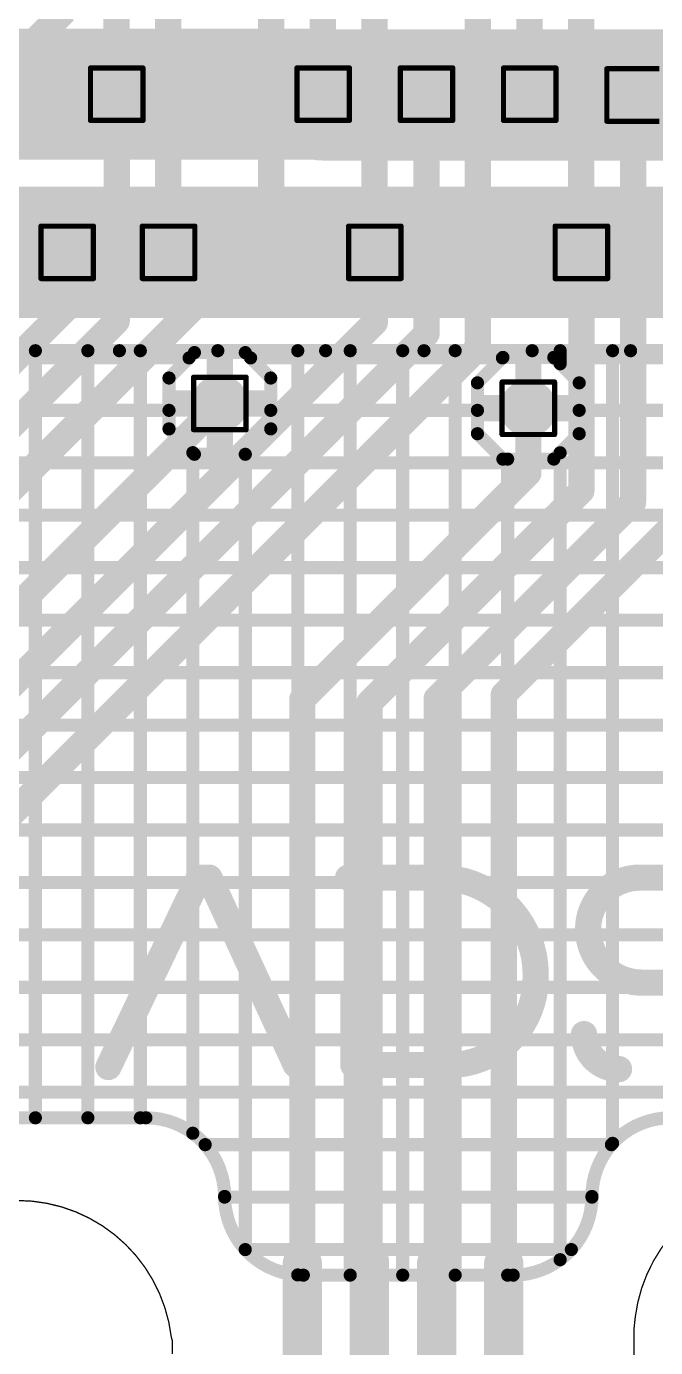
# Model space of a CAD drawing. Header units: millimetres. Extents: x 0 to 13.2, y -0.1 to 6.1.
# Drawn here: x 3.554 to 3.794, y 3.342 to 3.846 of the extents above; entities that cross this region are included whole.
import ezdxf

# ---------------------------------------------------------------- set-up
doc = ezdxf.new("R2010")
doc.units = ezdxf.units.MM
doc.header["$MEASUREMENT"] = 0
for name, color, linetype in [('BottomLayer', 5, 'Continuous'), ('BottomSolder', 6, 'Continuous'), ('DrillDrawing', 1, 'Continuous'), ('Mechanical2', 216, 'Continuous'), ('TopLayer', 1, 'Continuous'), ('TopOverlay', 2, 'Continuous'), ('TopSolder', 216, 'Continuous'), ('ViaHoleLayer', 16, 'Continuous')]:
    doc.layers.add(name, color=color, linetype=linetype)

msp = doc.modelspace()

# ---------------------------------------------------------------- hatches: boundary and pattern name
at = {"layer": 'BottomLayer'}
h = msp.add_hatch(color=5, dxfattribs=at)
edge = h.paths.add_edge_path()
edge.add_arc((3.58889, 3.8203), 0.00689, 0, 360)
h = msp.add_hatch(color=5, dxfattribs=at)
edge = h.paths.add_edge_path()
edge.add_arc((3.66756, 3.8203), 0.00689, 0, 360)
h = msp.add_hatch(color=5, dxfattribs=at)
edge = h.paths.add_edge_path()
edge.add_arc((3.70693, 3.8203), 0.00689, 0, 360)
h = msp.add_hatch(color=5, dxfattribs=at)
edge = h.paths.add_edge_path()
edge.add_arc((3.7463, 3.8203), 0.00689, 0, 360)
h = msp.add_hatch(color=5, dxfattribs=at)
edge = h.paths.add_edge_path()
edge.add_arc((3.78567, 3.82), 0.00689, 0, 360)
h = msp.add_hatch(color=5, dxfattribs=at)
edge = h.paths.add_edge_path()
edge.add_arc((3.57, 3.76), 0.00689, 0, 360)
h = msp.add_hatch(color=5, dxfattribs=at)
edge = h.paths.add_edge_path()
edge.add_arc((3.60865, 3.76), 0.00689, 0, 360)
h = msp.add_hatch(color=5, dxfattribs=at)
edge = h.paths.add_edge_path()
edge.add_arc((3.68724, 3.76), 0.00689, 0, 360)
h = msp.add_hatch(color=5, dxfattribs=at)
edge = h.paths.add_edge_path()
edge.add_arc((3.76598, 3.76), 0.00689, 0, 360)
h = msp.add_hatch(color=5, dxfattribs=at)
edge = h.paths.add_edge_path()
edge.add_arc((3.62819, 3.70239), 0.00689, 0, 360)
h = msp.add_hatch(color=5, dxfattribs=at)
edge = h.paths.add_edge_path()
edge.add_arc((3.74575, 3.70055), 0.00689, 0, 360)
at = {"layer": 'BottomSolder'}
h = msp.add_hatch(color=6, dxfattribs=at)
edge = h.paths.add_edge_path()
edge.add_arc((3.58889, 3.8203), 0.01089, 0, 360)
h = msp.add_hatch(color=6, dxfattribs=at)
edge = h.paths.add_edge_path()
edge.add_arc((3.66756, 3.8203), 0.01089, 0, 360)
h = msp.add_hatch(color=6, dxfattribs=at)
edge = h.paths.add_edge_path()
edge.add_arc((3.70693, 3.8203), 0.01089, 0, 360)
h = msp.add_hatch(color=6, dxfattribs=at)
edge = h.paths.add_edge_path()
edge.add_arc((3.7463, 3.8203), 0.01089, 0, 360)
h = msp.add_hatch(color=6, dxfattribs=at)
edge = h.paths.add_edge_path()
edge.add_arc((3.78567, 3.82), 0.01089, 0, 360)
h = msp.add_hatch(color=6, dxfattribs=at)
edge = h.paths.add_edge_path()
edge.add_arc((3.57, 3.76), 0.01089, 0, 360)
h = msp.add_hatch(color=6, dxfattribs=at)
edge = h.paths.add_edge_path()
edge.add_arc((3.60865, 3.76), 0.01089, 0, 360)
h = msp.add_hatch(color=6, dxfattribs=at)
edge = h.paths.add_edge_path()
edge.add_arc((3.68724, 3.76), 0.01089, 0, 360)
h = msp.add_hatch(color=6, dxfattribs=at)
edge = h.paths.add_edge_path()
edge.add_arc((3.76598, 3.76), 0.01089, 0, 360)
h = msp.add_hatch(color=6, dxfattribs=at)
edge = h.paths.add_edge_path()
edge.add_arc((3.62819, 3.70239), 0.01089, 0, 360)
h = msp.add_hatch(color=6, dxfattribs=at)
edge = h.paths.add_edge_path()
edge.add_arc((3.74575, 3.70055), 0.01089, 0, 360)
at = {"layer": 'TopLayer'}
h = msp.add_hatch(color=1, dxfattribs=at)
edge = h.paths.add_edge_path()
edge.add_arc((3.58889, 3.8203), 0.00689, 0, 360)
h = msp.add_hatch(color=1, dxfattribs=at)
edge = h.paths.add_edge_path()
edge.add_arc((3.66756, 3.8203), 0.00689, 0, 360)
h = msp.add_hatch(color=1, dxfattribs=at)
edge = h.paths.add_edge_path()
edge.add_arc((3.70693, 3.8203), 0.00689, 0, 360)
h = msp.add_hatch(color=1, dxfattribs=at)
edge = h.paths.add_edge_path()
edge.add_arc((3.7463, 3.8203), 0.00689, 0, 360)
h = msp.add_hatch(color=1, dxfattribs=at)
edge = h.paths.add_edge_path()
edge.add_arc((3.78567, 3.82), 0.00689, 0, 360)
h = msp.add_hatch(color=1, dxfattribs=at)
edge = h.paths.add_edge_path()
edge.add_arc((3.57, 3.76), 0.00689, 0, 360)
h = msp.add_hatch(color=1, dxfattribs=at)
edge = h.paths.add_edge_path()
edge.add_arc((3.60865, 3.76), 0.00689, 0, 360)
h = msp.add_hatch(color=1, dxfattribs=at)
edge = h.paths.add_edge_path()
edge.add_arc((3.68724, 3.76), 0.00689, 0, 360)
h = msp.add_hatch(color=1, dxfattribs=at)
edge = h.paths.add_edge_path()
edge.add_arc((3.76598, 3.76), 0.00689, 0, 360)
h = msp.add_hatch(color=1, dxfattribs=at)
edge = h.paths.add_edge_path()
edge.add_arc((3.62819, 3.70239), 0.00689, 0, 360)
h = msp.add_hatch(color=1, dxfattribs=at)
edge = h.paths.add_edge_path()
edge.add_arc((3.74575, 3.70055), 0.00689, 0, 360)
at = {"layer": 'TopSolder'}
h = msp.add_hatch(color=216, dxfattribs=at)
edge = h.paths.add_edge_path()
edge.add_arc((3.58889, 3.8203), 0.01089, 0, 360)
h = msp.add_hatch(color=216, dxfattribs=at)
edge = h.paths.add_edge_path()
edge.add_arc((3.66756, 3.8203), 0.01089, 0, 360)
h = msp.add_hatch(color=216, dxfattribs=at)
edge = h.paths.add_edge_path()
edge.add_arc((3.70693, 3.8203), 0.01089, 0, 360)
h = msp.add_hatch(color=216, dxfattribs=at)
edge = h.paths.add_edge_path()
edge.add_arc((3.7463, 3.8203), 0.01089, 0, 360)
h = msp.add_hatch(color=216, dxfattribs=at)
edge = h.paths.add_edge_path()
edge.add_arc((3.78567, 3.82), 0.01089, 0, 360)
h = msp.add_hatch(color=216, dxfattribs=at)
edge = h.paths.add_edge_path()
edge.add_arc((3.57, 3.76), 0.01089, 0, 360)
h = msp.add_hatch(color=216, dxfattribs=at)
edge = h.paths.add_edge_path()
edge.add_arc((3.60865, 3.76), 0.01089, 0, 360)
h = msp.add_hatch(color=216, dxfattribs=at)
edge = h.paths.add_edge_path()
edge.add_arc((3.68724, 3.76), 0.01089, 0, 360)
h = msp.add_hatch(color=216, dxfattribs=at)
edge = h.paths.add_edge_path()
edge.add_arc((3.76598, 3.76), 0.01089, 0, 360)
h = msp.add_hatch(color=216, dxfattribs=at)
edge = h.paths.add_edge_path()
edge.add_arc((3.62819, 3.70239), 0.01089, 0, 360)
h = msp.add_hatch(color=216, dxfattribs=at)
edge = h.paths.add_edge_path()
edge.add_arc((3.74575, 3.70055), 0.01089, 0, 360)
at = {"layer": 'ViaHoleLayer'}
h = msp.add_hatch(color=16, dxfattribs=at)
edge = h.paths.add_edge_path()
edge.add_arc((3.58889, 3.8203), 0.00394, 0, 360)
h = msp.add_hatch(color=16, dxfattribs=at)
edge = h.paths.add_edge_path()
edge.add_arc((3.66756, 3.8203), 0.00394, 0, 360)
h = msp.add_hatch(color=16, dxfattribs=at)
edge = h.paths.add_edge_path()
edge.add_arc((3.70693, 3.8203), 0.00394, 0, 360)
h = msp.add_hatch(color=16, dxfattribs=at)
edge = h.paths.add_edge_path()
edge.add_arc((3.7463, 3.8203), 0.00394, 0, 360)
h = msp.add_hatch(color=16, dxfattribs=at)
edge = h.paths.add_edge_path()
edge.add_arc((3.78567, 3.82), 0.00394, 0, 360)
h = msp.add_hatch(color=16, dxfattribs=at)
edge = h.paths.add_edge_path()
edge.add_arc((3.57, 3.76), 0.00394, 0, 360)
h = msp.add_hatch(color=16, dxfattribs=at)
edge = h.paths.add_edge_path()
edge.add_arc((3.60865, 3.76), 0.00394, 0, 360)
h = msp.add_hatch(color=16, dxfattribs=at)
edge = h.paths.add_edge_path()
edge.add_arc((3.68724, 3.76), 0.00394, 0, 360)
h = msp.add_hatch(color=16, dxfattribs=at)
edge = h.paths.add_edge_path()
edge.add_arc((3.76598, 3.76), 0.00394, 0, 360)
h = msp.add_hatch(color=16, dxfattribs=at)
edge = h.paths.add_edge_path()
edge.add_arc((3.62819, 3.70239), 0.00394, 0, 360)
h = msp.add_hatch(color=16, dxfattribs=at)
edge = h.paths.add_edge_path()
edge.add_arc((3.74575, 3.70055), 0.00394, 0, 360)

# ---------------------------------------------------------------- linework, layer by layer
at = {"layer": 'BottomLayer'}
for points, const_width in [([(3.58879, 3.8204), (3.58879, 4.118)], 0.01), ([(3.60852, 3.76), (3.60852, 4.11795)], 0.01), ([(3.64774, 3.76862), (3.64774, 4.1181)], 0.01), ([(3.66743, 3.8203), (3.66743, 4.1181)], 0.01), ([(3.68711, 3.76), (3.68711, 4.1181)], 0.01), ([(3.72648, 3.72348), (3.72648, 4.1181)], 0.01), ([(3.74617, 3.8203), (3.74617, 4.1181)], 0.01), ([(3.76592, 3.76007), (3.76592, 4.11803)], 0.01), ([(3.549, 3.832), (3.569, 3.852)], 0.01), ([(3.58879, 3.8204), (3.58889, 3.8203)], 0.01), ([(3.58889, 3.73381), (3.58889, 3.8203)], 0.01), ([(3.70693, 3.72889), (3.70693, 3.82017)], 0.01), ([(3.78567, 3.66471), (3.78567, 3.81987)], 0.01), ([(3.34912, 3.47), (3.64774, 3.76862)], 0.01), ([(3.56928, 3.75928), (3.57, 3.76)], 0.01), ([(3.56928, 3.73824), (3.56928, 3.75928)], 0.01), ([(3.68724, 3.73324), (3.68724, 3.76)], 0.01), ([(3.76585, 3.76), (3.76592, 3.76007)], 0.01), ([(3.76585, 3.76), (3.76598, 3.75987)], 0.01), ([(3.76598, 3.66907), (3.76598, 3.75987)], 0.01), ([(3.35304, 3.522), (3.56928, 3.73824)], 0.01), ([(3.35108, 3.496), (3.58889, 3.73381)], 0.01), ([(3.35723, 3.40323), (3.68724, 3.73324)], 0.01), ([(3.38329, 3.40525), (3.70693, 3.72889)], 0.01), ([(3.40915, 3.40615), (3.72648, 3.72348)], 0.01), ([(3.33004, 3.40424), (3.62819, 3.70239)], 0.01), ([(3.74575, 3.67575), (3.74575, 3.70055)], 0.01), ([(3.65961, 3.58961), (3.74575, 3.67575)], 0.01), ([(3.6852, 3.58829), (3.76598, 3.66907)], 0.01), ([(3.7108, 3.58984), (3.78567, 3.66471)], 0.01), ([(3.73639, 3.59139), (3.80522, 3.66022)], 0.01), ([(3.65961, 3.37438), (3.65961, 3.58961)], 0.01), ([(3.6852, 3.37509), (3.6852, 3.58829)], 0.01), ([(3.7108, 3.37438), (3.7108, 3.58984)], 0.01), ([(3.73639, 3.37438), (3.73639, 3.59139)], 0.01), ([(3.65961, 0.0825), (3.65961, 3.37438)], 0.015), ([(3.6852, 0.0825), (3.6852, 3.37509)], 0.015), ([(3.7108, 0.0825), (3.7108, 3.37438)], 0.015), ([(3.73639, 0.0825), (3.73639, 3.37438)], 0.015)]:
    msp.add_lwpolyline(points, dxfattribs=dict(at, const_width=const_width))
for points, const_width in [([(3.58629, 3.8204, 1), (3.59129, 3.8204, 1)], 0.005), ([(3.58629, 3.8204, 1), (3.59129, 3.8204, 1)], 0.005), ([(3.58639, 3.8203, 1), (3.59139, 3.8203, 1)], 0.005), ([(3.58639, 3.8203, 1), (3.59139, 3.8203, 1)], 0.005), ([(3.66493, 3.8203, 1), (3.66993, 3.8203, 1)], 0.005), ([(3.70443, 3.82017, 1), (3.70943, 3.82017, 1)], 0.005), ([(3.74367, 3.8203, 1), (3.74867, 3.8203, 1)], 0.005), ([(3.78317, 3.81987, 1), (3.78817, 3.81987, 1)], 0.005), ([(3.64524, 3.76862, 1), (3.65024, 3.76862, 1)], 0.005), ([(3.64524, 3.76862, 1), (3.65024, 3.76862, 1)], 0.005), ([(3.56678, 3.75928, 1), (3.57178, 3.75928, 1)], 0.005), ([(3.56678, 3.75928, 1), (3.57178, 3.75928, 1)], 0.005), ([(3.5675, 3.76, 1), (3.5725, 3.76, 1)], 0.005), ([(3.60602, 3.76, 1), (3.61102, 3.76, 1)], 0.005), ([(3.68461, 3.76, 1), (3.68961, 3.76, 1)], 0.005), ([(3.68474, 3.76, 1), (3.68974, 3.76, 1)], 0.005), ([(3.76335, 3.76, 1), (3.76835, 3.76, 1)], 0.005), ([(3.76335, 3.76, 1), (3.76835, 3.76, 1)], 0.005), ([(3.76342, 3.76007, 1), (3.76842, 3.76007, 1)], 0.005), ([(3.76342, 3.76007, 1), (3.76842, 3.76007, 1)], 0.005), ([(3.76348, 3.75987, 1), (3.76848, 3.75987, 1)], 0.005), ([(3.76348, 3.75987, 1), (3.76848, 3.75987, 1)], 0.005), ([(3.56678, 3.73824, 1), (3.57178, 3.73824, 1)], 0.005), ([(3.56678, 3.73824, 1), (3.57178, 3.73824, 1)], 0.005), ([(3.58639, 3.73381, 1), (3.59139, 3.73381, 1)], 0.005), ([(3.58639, 3.73381, 1), (3.59139, 3.73381, 1)], 0.005), ([(3.68474, 3.73324, 1), (3.68974, 3.73324, 1)], 0.005), ([(3.68474, 3.73324, 1), (3.68974, 3.73324, 1)], 0.005), ([(3.70443, 3.72889, 1), (3.70943, 3.72889, 1)], 0.005), ([(3.70443, 3.72889, 1), (3.70943, 3.72889, 1)], 0.005), ([(3.72398, 3.72348, 1), (3.72898, 3.72348, 1)], 0.005), ([(3.72398, 3.72348, 1), (3.72898, 3.72348, 1)], 0.005), ([(3.62569, 3.70239, 1), (3.63069, 3.70239, 1)], 0.005), ([(3.74325, 3.70055, 1), (3.74825, 3.70055, 1)], 0.005), ([(3.74325, 3.67575, 1), (3.74825, 3.67575, 1)], 0.005), ([(3.74325, 3.67575, 1), (3.74825, 3.67575, 1)], 0.005), ([(3.76348, 3.66907, 1), (3.76848, 3.66907, 1)], 0.005), ([(3.76348, 3.66907, 1), (3.76848, 3.66907, 1)], 0.005), ([(3.78317, 3.66471, 1), (3.78817, 3.66471, 1)], 0.005), ([(3.78317, 3.66471, 1), (3.78817, 3.66471, 1)], 0.005), ([(3.65711, 3.58961, 1), (3.66211, 3.58961, 1)], 0.005), ([(3.65711, 3.58961, 1), (3.66211, 3.58961, 1)], 0.005), ([(3.6827, 3.58829, 1), (3.6877, 3.58829, 1)], 0.005), ([(3.6827, 3.58829, 1), (3.6877, 3.58829, 1)], 0.005), ([(3.7083, 3.58984, 1), (3.7133, 3.58984, 1)], 0.005), ([(3.7083, 3.58984, 1), (3.7133, 3.58984, 1)], 0.005), ([(3.73389, 3.59139, 1), (3.73889, 3.59139, 1)], 0.005), ([(3.73389, 3.59139, 1), (3.73889, 3.59139, 1)], 0.005), ([(3.65586, 3.37438, 1), (3.66336, 3.37438, 1)], 0.0075), ([(3.68145, 3.37509, 1), (3.68895, 3.37509, 1)], 0.0075), ([(3.70705, 3.37438, 1), (3.71455, 3.37438, 1)], 0.0075), ([(3.73264, 3.37438, 1), (3.74014, 3.37438, 1)], 0.0075), ([(3.65711, 3.37438, 1), (3.66211, 3.37438, 1)], 0.005), ([(3.6827, 3.37509, 1), (3.6877, 3.37509, 1)], 0.005), ([(3.7083, 3.37438, 1), (3.7133, 3.37438, 1)], 0.005), ([(3.73389, 3.37438, 1), (3.73889, 3.37438, 1)], 0.005)]:
    msp.add_lwpolyline(points, format="xyb", close=True, dxfattribs=dict(at, const_width=const_width))
at = {"layer": 'DrillDrawing', "const_width": 0.002}
for points in [[(3.57889, 3.8303), (3.59889, 3.8303)], [(3.57889, 3.8103), (3.57889, 3.8303)], [(3.59889, 3.8103), (3.59889, 3.8303)], [(3.65756, 3.8303), (3.67756, 3.8303)], [(3.65756, 3.8103), (3.65756, 3.8303)], [(3.67756, 3.8103), (3.67756, 3.8303)], [(3.69693, 3.8303), (3.71693, 3.8303)], [(3.69693, 3.8103), (3.69693, 3.8303)], [(3.71693, 3.8103), (3.71693, 3.8303)], [(3.7363, 3.8303), (3.7563, 3.8303)], [(3.7363, 3.8103), (3.7363, 3.8303)], [(3.7563, 3.8103), (3.7563, 3.8303)], [(3.77567, 3.83), (3.79567, 3.83)], [(3.77567, 3.81), (3.77567, 3.83)], [(3.57889, 3.8103), (3.59889, 3.8103)], [(3.65756, 3.8103), (3.67756, 3.8103)], [(3.69693, 3.8103), (3.71693, 3.8103)], [(3.7363, 3.8103), (3.7563, 3.8103)], [(3.77567, 3.81), (3.79567, 3.81)], [(3.56, 3.77), (3.58, 3.77)], [(3.56, 3.75), (3.56, 3.77)], [(3.58, 3.75), (3.58, 3.77)], [(3.59865, 3.77), (3.61865, 3.77)], [(3.59865, 3.75), (3.59865, 3.77)], [(3.61865, 3.75), (3.61865, 3.77)], [(3.67724, 3.77), (3.69724, 3.77)], [(3.67724, 3.75), (3.67724, 3.77)], [(3.69724, 3.75), (3.69724, 3.77)], [(3.75598, 3.77), (3.77598, 3.77)], [(3.75598, 3.75), (3.75598, 3.77)], [(3.77598, 3.75), (3.77598, 3.77)], [(3.56, 3.75), (3.58, 3.75)], [(3.59865, 3.75), (3.61865, 3.75)], [(3.67724, 3.75), (3.69724, 3.75)], [(3.75598, 3.75), (3.77598, 3.75)], [(3.61819, 3.71239), (3.63819, 3.71239)], [(3.61819, 3.69239), (3.61819, 3.71239)], [(3.63819, 3.69239), (3.63819, 3.71239)], [(3.73575, 3.71055), (3.75575, 3.71055)], [(3.73575, 3.69055), (3.73575, 3.71055)], [(3.75575, 3.69055), (3.75575, 3.71055)], [(3.61819, 3.69239), (3.63819, 3.69239)], [(3.73575, 3.69055), (3.75575, 3.69055)]]:
    msp.add_lwpolyline(points, dxfattribs=at)
at = {"layer": 'DrillDrawing', "const_width": 0.001}
for points in [[(3.57839, 3.8303, 1), (3.57939, 3.8303, 1)], [(3.57839, 3.8303, 1), (3.57939, 3.8303, 1)], [(3.59839, 3.8303, 1), (3.59939, 3.8303, 1)], [(3.59839, 3.8303, 1), (3.59939, 3.8303, 1)], [(3.65706, 3.8303, 1), (3.65806, 3.8303, 1)], [(3.65706, 3.8303, 1), (3.65806, 3.8303, 1)], [(3.67706, 3.8303, 1), (3.67806, 3.8303, 1)], [(3.67706, 3.8303, 1), (3.67806, 3.8303, 1)], [(3.69643, 3.8303, 1), (3.69743, 3.8303, 1)], [(3.69643, 3.8303, 1), (3.69743, 3.8303, 1)], [(3.71643, 3.8303, 1), (3.71743, 3.8303, 1)], [(3.71643, 3.8303, 1), (3.71743, 3.8303, 1)], [(3.7358, 3.8303, 1), (3.7368, 3.8303, 1)], [(3.7358, 3.8303, 1), (3.7368, 3.8303, 1)], [(3.7558, 3.8303, 1), (3.7568, 3.8303, 1)], [(3.7558, 3.8303, 1), (3.7568, 3.8303, 1)], [(3.77517, 3.83, 1), (3.77617, 3.83, 1)], [(3.77517, 3.83, 1), (3.77617, 3.83, 1)], [(3.57839, 3.8103, 1), (3.57939, 3.8103, 1)], [(3.57839, 3.8103, 1), (3.57939, 3.8103, 1)], [(3.59839, 3.8103, 1), (3.59939, 3.8103, 1)], [(3.59839, 3.8103, 1), (3.59939, 3.8103, 1)], [(3.65706, 3.8103, 1), (3.65806, 3.8103, 1)], [(3.65706, 3.8103, 1), (3.65806, 3.8103, 1)], [(3.67706, 3.8103, 1), (3.67806, 3.8103, 1)], [(3.67706, 3.8103, 1), (3.67806, 3.8103, 1)], [(3.69643, 3.8103, 1), (3.69743, 3.8103, 1)], [(3.69643, 3.8103, 1), (3.69743, 3.8103, 1)], [(3.71643, 3.8103, 1), (3.71743, 3.8103, 1)], [(3.71643, 3.8103, 1), (3.71743, 3.8103, 1)], [(3.7358, 3.8103, 1), (3.7368, 3.8103, 1)], [(3.7358, 3.8103, 1), (3.7368, 3.8103, 1)], [(3.7558, 3.8103, 1), (3.7568, 3.8103, 1)], [(3.7558, 3.8103, 1), (3.7568, 3.8103, 1)], [(3.77517, 3.81, 1), (3.77617, 3.81, 1)], [(3.77517, 3.81, 1), (3.77617, 3.81, 1)], [(3.5595, 3.77, 1), (3.5605, 3.77, 1)], [(3.5595, 3.77, 1), (3.5605, 3.77, 1)], [(3.5795, 3.77, 1), (3.5805, 3.77, 1)], [(3.5795, 3.77, 1), (3.5805, 3.77, 1)], [(3.59815, 3.77, 1), (3.59915, 3.77, 1)], [(3.59815, 3.77, 1), (3.59915, 3.77, 1)], [(3.61815, 3.77, 1), (3.61915, 3.77, 1)], [(3.61815, 3.77, 1), (3.61915, 3.77, 1)], [(3.67674, 3.77, 1), (3.67774, 3.77, 1)], [(3.67674, 3.77, 1), (3.67774, 3.77, 1)], [(3.69674, 3.77, 1), (3.69774, 3.77, 1)], [(3.69674, 3.77, 1), (3.69774, 3.77, 1)], [(3.75548, 3.77, 1), (3.75648, 3.77, 1)], [(3.75548, 3.77, 1), (3.75648, 3.77, 1)], [(3.77548, 3.77, 1), (3.77648, 3.77, 1)], [(3.77548, 3.77, 1), (3.77648, 3.77, 1)], [(3.5595, 3.75, 1), (3.5605, 3.75, 1)], [(3.5595, 3.75, 1), (3.5605, 3.75, 1)], [(3.5795, 3.75, 1), (3.5805, 3.75, 1)], [(3.5795, 3.75, 1), (3.5805, 3.75, 1)], [(3.59815, 3.75, 1), (3.59915, 3.75, 1)], [(3.59815, 3.75, 1), (3.59915, 3.75, 1)], [(3.61815, 3.75, 1), (3.61915, 3.75, 1)], [(3.61815, 3.75, 1), (3.61915, 3.75, 1)], [(3.67674, 3.75, 1), (3.67774, 3.75, 1)], [(3.67674, 3.75, 1), (3.67774, 3.75, 1)], [(3.69674, 3.75, 1), (3.69774, 3.75, 1)], [(3.69674, 3.75, 1), (3.69774, 3.75, 1)], [(3.75548, 3.75, 1), (3.75648, 3.75, 1)], [(3.75548, 3.75, 1), (3.75648, 3.75, 1)], [(3.77548, 3.75, 1), (3.77648, 3.75, 1)], [(3.77548, 3.75, 1), (3.77648, 3.75, 1)], [(3.61769, 3.71239, 1), (3.61869, 3.71239, 1)], [(3.61769, 3.71239, 1), (3.61869, 3.71239, 1)], [(3.63769, 3.71239, 1), (3.63869, 3.71239, 1)], [(3.63769, 3.71239, 1), (3.63869, 3.71239, 1)], [(3.73525, 3.71055, 1), (3.73625, 3.71055, 1)], [(3.73525, 3.71055, 1), (3.73625, 3.71055, 1)], [(3.75525, 3.71055, 1), (3.75625, 3.71055, 1)], [(3.75525, 3.71055, 1), (3.75625, 3.71055, 1)], [(3.61769, 3.69239, 1), (3.61869, 3.69239, 1)], [(3.61769, 3.69239, 1), (3.61869, 3.69239, 1)], [(3.63769, 3.69239, 1), (3.63869, 3.69239, 1)], [(3.63769, 3.69239, 1), (3.63869, 3.69239, 1)], [(3.73525, 3.69055, 1), (3.73625, 3.69055, 1)], [(3.73525, 3.69055, 1), (3.73625, 3.69055, 1)], [(3.75525, 3.69055, 1), (3.75625, 3.69055, 1)], [(3.75525, 3.69055, 1), (3.75625, 3.69055, 1)]]:
    msp.add_lwpolyline(points, format="xyb", close=True, dxfattribs=at)
at = {"layer": 'Mechanical2', "const_width": 0.0005}
for points in [[(3.78649, 3.35386, -0.37962), (3.84513, 3.40587)], [(3.55103, 3.39847, -0.37962), (3.60967, 3.34646)]]:
    msp.add_lwpolyline(points, format="xyb", dxfattribs=at)
for points in [[(3.78607, 3.34992), (3.78649, 3.35386)], [(3.78607, 3.31024), (3.78607, 3.34992)], [(3.60967, 3.34646), (3.61009, 3.34488)], [(3.61009, 3.33988), (3.61009, 3.34488)]]:
    msp.add_lwpolyline(points, dxfattribs=at)
at = {"layer": 'Mechanical2', "const_width": 0.00025}
for points in [[(3.78595, 3.34992, 1), (3.7862, 3.34992, 1)], [(3.78595, 3.34992, 1), (3.7862, 3.34992, 1)], [(3.78637, 3.35386, 1), (3.78662, 3.35386, 1)], [(3.78637, 3.35386, 1), (3.78662, 3.35386, 1)], [(3.60954, 3.34646, 1), (3.60979, 3.34646, 1)], [(3.60954, 3.34646, 1), (3.60979, 3.34646, 1)], [(3.60996, 3.34488, 1), (3.61021, 3.34488, 1)], [(3.60996, 3.34488, 1), (3.61021, 3.34488, 1)]]:
    msp.add_lwpolyline(points, format="xyb", close=True, dxfattribs=at)
at = {"layer": 'TopLayer'}
for points, const_width in [([(3.4923, 3.8203), (3.66756, 3.8203)], 0.05), ([(3.66756, 3.82), (3.78567, 3.82)], 0.05), ([(3.78567, 3.82), (3.86441, 3.82)], 0.05), ([(3.52189, 3.76), (3.60865, 3.76)], 0.05), ([(3.60865, 3.76), (3.68724, 3.76)], 0.05), ([(3.68724, 3.76), (3.76598, 3.76)], 0.05), ([(3.76598, 3.76), (3.84472, 3.76)], 0.05), ([(3.50314, 3.7225), (3.5899, 3.7225)], 0.005), ([(3.55787, 3.43), (3.55787, 3.7225)], 0.005), ([(3.57787, 3.43), (3.57787, 3.7225)], 0.005), ([(3.5899, 3.7225), (3.6274, 3.7225)], 0.005), ([(3.5899, 3.7225), (3.6274, 3.7225)], 0.005), ([(3.59787, 3.43), (3.59787, 3.7225)], 0.005), ([(3.6088, 3.71208), (3.61849, 3.72178)], 0.005), ([(3.61849, 3.72178), (3.63788, 3.72178)], 0.005), ([(3.62819, 3.70239), (3.62819, 3.71928)], 0.01), ([(3.6274, 3.7225), (3.66849, 3.7225)], 0.005), ([(3.63788, 3.72178), (3.64758, 3.71208)], 0.005), ([(3.65787, 3.37008), (3.65787, 3.7225)], 0.005), ([(3.66849, 3.7225), (3.70599, 3.7225)], 0.005), ([(3.66849, 3.7225), (3.70599, 3.7225)], 0.005), ([(3.67787, 3.37), (3.67787, 3.7225)], 0.005), ([(3.69787, 3.37), (3.69787, 3.7225)], 0.005), ([(3.70599, 3.7225), (3.74723, 3.7225)], 0.005), ([(3.71787, 3.37), (3.71787, 3.7225)], 0.005), ([(3.74723, 3.7225), (3.78473, 3.7225)], 0.005), ([(3.74723, 3.7225), (3.78473, 3.7225)], 0.005), ([(3.75787, 3.71751), (3.75787, 3.7225)], 0.005), ([(3.77787, 3.42026), (3.77787, 3.7225)], 0.005), ([(3.78473, 3.7225), (3.82597, 3.7225)], 0.005), ([(3.50988, 3.71975), (3.61647, 3.71975)], 0.005), ([(3.63991, 3.71975), (3.73587, 3.71975)], 0.005), ([(3.72636, 3.71024), (3.73606, 3.71994)], 0.005), ([(3.73606, 3.71994), (3.75545, 3.71994)], 0.005), ([(3.74575, 3.70055), (3.74575, 3.71744)], 0.01), ([(3.75545, 3.71994), (3.76514, 3.71024)], 0.005), ([(3.75563, 3.71975), (3.97358, 3.71975)], 0.005), ([(3.6088, 3.69269), (3.6088, 3.71208)], 0.005), ([(3.64758, 3.69269), (3.64758, 3.71208)], 0.005), ([(3.72636, 3.69085), (3.72636, 3.71024)], 0.005), ([(3.76514, 3.69085), (3.76514, 3.71024)], 0.005), ([(3.6113, 3.70239), (3.62819, 3.70239)], 0.01), ([(3.62819, 3.6855), (3.62819, 3.70239)], 0.01), ([(3.62819, 3.70239), (3.64508, 3.70239)], 0.01), ([(3.72886, 3.70055), (3.74575, 3.70055)], 0.01), ([(3.74575, 3.70055), (3.76264, 3.70055)], 0.01), ([(3.74575, 3.68366), (3.74575, 3.70055)], 0.01), ([(3.51939, 3.69975), (3.6088, 3.69975)], 0.005), ([(3.64758, 3.69975), (3.72636, 3.69975)], 0.005), ([(3.76514, 3.69975), (3.80565, 3.69975)], 0.005), ([(3.6088, 3.69269), (3.61849, 3.683)], 0.005), ([(3.63788, 3.683), (3.64758, 3.69269)], 0.005), ([(3.72636, 3.69085), (3.73606, 3.68116)], 0.005), ([(3.75545, 3.68116), (3.76514, 3.69085)], 0.005), ([(3.61787, 3.4241), (3.61787, 3.68362)], 0.005), ([(3.61849, 3.683), (3.63788, 3.683)], 0.005), ([(3.63787, 3.37974), (3.63787, 3.683)], 0.005), ([(3.73606, 3.68116), (3.75545, 3.68116)], 0.005), ([(3.73787, 3.37), (3.73787, 3.68116)], 0.005), ([(3.75787, 3.37589), (3.75787, 3.68358)], 0.005), ([(3.313, 3.67975), (4.43, 3.67975)], 0.005), ([(3.313, 3.65975), (4.43, 3.65975)], 0.005), ([(3.313, 3.63975), (4.43, 3.63975)], 0.005), ([(3.313, 3.61975), (4.43, 3.61975)], 0.005), ([(3.31279, 3.59975), (4.43003, 3.59975)], 0.005), ([(3.30041, 3.57975), (4.43801, 3.57975)], 0.005), ([(3.28, 3.55975), (4.47305, 3.55975)], 0.005), ([(3.28, 3.53975), (4.47938, 3.53975)], 0.005), ([(3.28, 3.51975), (4.47962, 3.51975)], 0.005), ([(3.28, 3.49975), (4.47962, 3.49975)], 0.005), ([(3.28, 3.47975), (4.48, 3.47975)], 0.005), ([(3.28, 3.45975), (4.48, 3.45975)], 0.005), ([(3.28, 3.43975), (4.48, 3.43975)], 0.005), ([(3.47, 3.43), (3.6, 3.43)], 0.005), ([(3.62259, 3.41975), (3.77741, 3.41975)], 0.005), ([(3.63, 3.39975), (3.77, 3.39975)], 0.005), ([(3.63786, 3.37975), (3.76214, 3.37975)], 0.005), ([(3.66, 3.37), (3.74, 3.37)], 0.005)]:
    msp.add_lwpolyline(points, dxfattribs=dict(at, const_width=const_width))
for points, const_width in [([(3.65506, 3.8203, 1), (3.68006, 3.8203, 1)], 0.025), ([(3.65506, 3.82, 1), (3.68006, 3.82, 1)], 0.025), ([(3.77317, 3.82, 1), (3.79817, 3.82, 1)], 0.025), ([(3.77317, 3.82, 1), (3.79817, 3.82, 1)], 0.025), ([(3.59615, 3.76, 1), (3.62115, 3.76, 1)], 0.025), ([(3.59615, 3.76, 1), (3.62115, 3.76, 1)], 0.025), ([(3.67474, 3.76, 1), (3.69974, 3.76, 1)], 0.025), ([(3.67474, 3.76, 1), (3.69974, 3.76, 1)], 0.025), ([(3.75348, 3.76, 1), (3.77848, 3.76, 1)], 0.025), ([(3.75348, 3.76, 1), (3.77848, 3.76, 1)], 0.025), ([(3.55662, 3.7225, 1), (3.55912, 3.7225, 1)], 0.0025), ([(3.57662, 3.7225, 1), (3.57912, 3.7225, 1)], 0.0025), ([(3.58865, 3.7225, 1), (3.59115, 3.7225, 1)], 0.0025), ([(3.58865, 3.7225, 1), (3.59115, 3.7225, 1)], 0.0025), ([(3.58865, 3.7225, 1), (3.59115, 3.7225, 1)], 0.0025), ([(3.59662, 3.7225, 1), (3.59912, 3.7225, 1)], 0.0025), ([(3.61724, 3.72178, 1), (3.61974, 3.72178, 1)], 0.0025), ([(3.61724, 3.72178, 1), (3.61974, 3.72178, 1)], 0.0025), ([(3.62569, 3.71928, 1), (3.63069, 3.71928, 1)], 0.005), ([(3.62615, 3.7225, 1), (3.62865, 3.7225, 1)], 0.0025), ([(3.62615, 3.7225, 1), (3.62865, 3.7225, 1)], 0.0025), ([(3.62615, 3.7225, 1), (3.62865, 3.7225, 1)], 0.0025), ([(3.63663, 3.72178, 1), (3.63913, 3.72178, 1)], 0.0025), ([(3.63663, 3.72178, 1), (3.63913, 3.72178, 1)], 0.0025), ([(3.65662, 3.7225, 1), (3.65912, 3.7225, 1)], 0.0025), ([(3.66724, 3.7225, 1), (3.66974, 3.7225, 1)], 0.0025), ([(3.66724, 3.7225, 1), (3.66974, 3.7225, 1)], 0.0025), ([(3.66724, 3.7225, 1), (3.66974, 3.7225, 1)], 0.0025), ([(3.67662, 3.7225, 1), (3.67912, 3.7225, 1)], 0.0025), ([(3.69662, 3.7225, 1), (3.69912, 3.7225, 1)], 0.0025), ([(3.70474, 3.7225, 1), (3.70724, 3.7225, 1)], 0.0025), ([(3.70474, 3.7225, 1), (3.70724, 3.7225, 1)], 0.0025), ([(3.70474, 3.7225, 1), (3.70724, 3.7225, 1)], 0.0025), ([(3.71662, 3.7225, 1), (3.71912, 3.7225, 1)], 0.0025), ([(3.74598, 3.7225, 1), (3.74848, 3.7225, 1)], 0.0025), ([(3.74598, 3.7225, 1), (3.74848, 3.7225, 1)], 0.0025), ([(3.74598, 3.7225, 1), (3.74848, 3.7225, 1)], 0.0025), ([(3.75662, 3.7225, 1), (3.75912, 3.7225, 1)], 0.0025), ([(3.77662, 3.7225, 1), (3.77912, 3.7225, 1)], 0.0025), ([(3.78348, 3.7225, 1), (3.78598, 3.7225, 1)], 0.0025), ([(3.78348, 3.7225, 1), (3.78598, 3.7225, 1)], 0.0025), ([(3.78348, 3.7225, 1), (3.78598, 3.7225, 1)], 0.0025), ([(3.61522, 3.71975, 1), (3.61772, 3.71975, 1)], 0.0025), ([(3.63866, 3.71975, 1), (3.64116, 3.71975, 1)], 0.0025), ([(3.73462, 3.71975, 1), (3.73712, 3.71975, 1)], 0.0025), ([(3.73481, 3.71994, 1), (3.73731, 3.71994, 1)], 0.0025), ([(3.73481, 3.71994, 1), (3.73731, 3.71994, 1)], 0.0025), ([(3.74325, 3.71744, 1), (3.74825, 3.71744, 1)], 0.005), ([(3.7542, 3.71994, 1), (3.7567, 3.71994, 1)], 0.0025), ([(3.7542, 3.71994, 1), (3.7567, 3.71994, 1)], 0.0025), ([(3.75438, 3.71975, 1), (3.75688, 3.71975, 1)], 0.0025), ([(3.75662, 3.71751, 1), (3.75912, 3.71751, 1)], 0.0025), ([(3.60755, 3.71208, 1), (3.61005, 3.71208, 1)], 0.0025), ([(3.60755, 3.71208, 1), (3.61005, 3.71208, 1)], 0.0025), ([(3.64633, 3.71208, 1), (3.64883, 3.71208, 1)], 0.0025), ([(3.64633, 3.71208, 1), (3.64883, 3.71208, 1)], 0.0025), ([(3.72511, 3.71024, 1), (3.72761, 3.71024, 1)], 0.0025), ([(3.72511, 3.71024, 1), (3.72761, 3.71024, 1)], 0.0025), ([(3.76389, 3.71024, 1), (3.76639, 3.71024, 1)], 0.0025), ([(3.76389, 3.71024, 1), (3.76639, 3.71024, 1)], 0.0025), ([(3.6088, 3.70239, 1), (3.6138, 3.70239, 1)], 0.005), ([(3.62569, 3.70239, 1), (3.63069, 3.70239, 1)], 0.005), ([(3.62569, 3.70239, 1), (3.63069, 3.70239, 1)], 0.005), ([(3.62569, 3.70239, 1), (3.63069, 3.70239, 1)], 0.005), ([(3.62569, 3.70239, 1), (3.63069, 3.70239, 1)], 0.005), ([(3.64258, 3.70239, 1), (3.64758, 3.70239, 1)], 0.005), ([(3.72636, 3.70055, 1), (3.73136, 3.70055, 1)], 0.005), ([(3.74325, 3.70055, 1), (3.74825, 3.70055, 1)], 0.005), ([(3.74325, 3.70055, 1), (3.74825, 3.70055, 1)], 0.005), ([(3.74325, 3.70055, 1), (3.74825, 3.70055, 1)], 0.005), ([(3.74325, 3.70055, 1), (3.74825, 3.70055, 1)], 0.005), ([(3.76014, 3.70055, 1), (3.76514, 3.70055, 1)], 0.005), ([(3.60755, 3.69975, 1), (3.61005, 3.69975, 1)], 0.0025), ([(3.64633, 3.69975, 1), (3.64883, 3.69975, 1)], 0.0025), ([(3.72511, 3.69975, 1), (3.72761, 3.69975, 1)], 0.0025), ([(3.76389, 3.69975, 1), (3.76639, 3.69975, 1)], 0.0025), ([(3.60755, 3.69269, 1), (3.61005, 3.69269, 1)], 0.0025), ([(3.60755, 3.69269, 1), (3.61005, 3.69269, 1)], 0.0025), ([(3.64633, 3.69269, 1), (3.64883, 3.69269, 1)], 0.0025), ([(3.64633, 3.69269, 1), (3.64883, 3.69269, 1)], 0.0025), ([(3.72511, 3.69085, 1), (3.72761, 3.69085, 1)], 0.0025), ([(3.72511, 3.69085, 1), (3.72761, 3.69085, 1)], 0.0025), ([(3.76389, 3.69085, 1), (3.76639, 3.69085, 1)], 0.0025), ([(3.76389, 3.69085, 1), (3.76639, 3.69085, 1)], 0.0025), ([(3.62569, 3.6855, 1), (3.63069, 3.6855, 1)], 0.005), ([(3.74325, 3.68366, 1), (3.74825, 3.68366, 1)], 0.005), ([(3.61662, 3.68362, 1), (3.61912, 3.68362, 1)], 0.0025), ([(3.61724, 3.683, 1), (3.61974, 3.683, 1)], 0.0025), ([(3.61724, 3.683, 1), (3.61974, 3.683, 1)], 0.0025), ([(3.63662, 3.683, 1), (3.63912, 3.683, 1)], 0.0025), ([(3.63663, 3.683, 1), (3.63913, 3.683, 1)], 0.0025), ([(3.63663, 3.683, 1), (3.63913, 3.683, 1)], 0.0025), ([(3.73481, 3.68116, 1), (3.73731, 3.68116, 1)], 0.0025), ([(3.73481, 3.68116, 1), (3.73731, 3.68116, 1)], 0.0025), ([(3.73662, 3.68116, 1), (3.73912, 3.68116, 1)], 0.0025), ([(3.7542, 3.68116, 1), (3.7567, 3.68116, 1)], 0.0025), ([(3.7542, 3.68116, 1), (3.7567, 3.68116, 1)], 0.0025), ([(3.75662, 3.68358, 1), (3.75912, 3.68358, 1)], 0.0025), ([(3.55662, 3.43, 1), (3.55912, 3.43, 1)], 0.0025), ([(3.57662, 3.43, 1), (3.57912, 3.43, 1)], 0.0025), ([(3.59662, 3.43, 1), (3.59912, 3.43, 1)], 0.0025), ([(3.59875, 3.43, 1), (3.60125, 3.43, 1)], 0.0025), ([(3.59875, 3.43, 1), (3.60125, 3.43, 1)], 0.0025), ([(3.61662, 3.4241, 1), (3.61912, 3.4241, 1)], 0.0025), ([(3.62134, 3.41975, 1), (3.62384, 3.41975, 1)], 0.0025), ([(3.77616, 3.41975, 1), (3.77866, 3.41975, 1)], 0.0025), ([(3.77662, 3.42026, 1), (3.77912, 3.42026, 1)], 0.0025), ([(3.62875, 3.40001, 1), (3.63125, 3.40001, 1)], 0.0025), ([(3.62875, 3.4, 1), (3.63125, 3.4, 1)], 0.0025), ([(3.62875, 3.39975, 1), (3.63125, 3.39975, 1)], 0.0025), ([(3.76875, 3.4, 1), (3.77125, 3.4, 1)], 0.0025), ([(3.76875, 3.39998, 1), (3.77125, 3.39998, 1)], 0.0025), ([(3.76875, 3.39975, 1), (3.77125, 3.39975, 1)], 0.0025), ([(3.63661, 3.37975, 1), (3.63911, 3.37975, 1)], 0.0025), ([(3.63662, 3.37974, 1), (3.63912, 3.37974, 1)], 0.0025), ([(3.76089, 3.37975, 1), (3.76339, 3.37975, 1)], 0.0025), ([(3.75662, 3.37589, 1), (3.75912, 3.37589, 1)], 0.0025), ([(3.65662, 3.37008, 1), (3.65912, 3.37008, 1)], 0.0025), ([(3.65874, 3.37, 1), (3.66124, 3.37, 1)], 0.0025), ([(3.65875, 3.37, 1), (3.66125, 3.37, 1)], 0.0025), ([(3.67662, 3.37, 1), (3.67912, 3.37, 1)], 0.0025), ([(3.69662, 3.37, 1), (3.69912, 3.37, 1)], 0.0025), ([(3.71662, 3.37, 1), (3.71912, 3.37, 1)], 0.0025), ([(3.73662, 3.37, 1), (3.73912, 3.37, 1)], 0.0025), ([(3.73875, 3.37, 1), (3.74125, 3.37, 1)], 0.0025), ([(3.73875, 3.37, 1), (3.74125, 3.37, 1)], 0.0025)]:
    msp.add_lwpolyline(points, format="xyb", close=True, dxfattribs=dict(at, const_width=const_width))
at = {"layer": 'TopLayer', "const_width": 0.005}
for points in [[(3.6, 3.43, -0.414343), (3.63, 3.40001)], [(3.77, 3.4, -0.414535), (3.8, 3.43)], [(3.65999, 3.37, -0.414272), (3.63, 3.4)], [(3.77, 3.39998, -0.414371), (3.74, 3.37)]]:
    msp.add_lwpolyline(points, format="xyb", dxfattribs=at)
at = {"layer": 'TopOverlay', "const_width": 0.01}
for points in [[(3.58571, 3.44936), (3.62025, 3.52158)], [(3.62025, 3.52158), (3.62418, 3.52158)], [(3.62418, 3.52158), (3.65715, 3.45014)], [(3.67708, 3.52158), (3.71162, 3.52158)], [(3.78816, 3.52158), (3.80268, 3.52158)], [(3.74854, 3.48311), (3.74854, 3.48463)], [(3.78895, 3.48154), (3.81368, 3.48154)], [(3.67904, 3.45014), (3.67904, 3.4784)], [(3.67904, 3.45014), (3.71005, 3.45014)], [(3.71005, 3.45014), (3.71557, 3.45014)]]:
    msp.add_lwpolyline(points, dxfattribs=at)
at = {"layer": 'TopOverlay', "const_width": 0.005}
for points in [[(3.61775, 3.52158, 1), (3.62275, 3.52158, 1)], [(3.61775, 3.52158, 1), (3.62275, 3.52158, 1)], [(3.62168, 3.52158, 1), (3.62668, 3.52158, 1)], [(3.62168, 3.52158, 1), (3.62668, 3.52158, 1)], [(3.67458, 3.52158, 1), (3.67958, 3.52158, 1)], [(3.70912, 3.52158, 1), (3.71412, 3.52158, 1)], [(3.70912, 3.52158, 1), (3.71412, 3.52158, 1)], [(3.78566, 3.52158, 1), (3.79066, 3.52158, 1)], [(3.78566, 3.52158, 1), (3.79066, 3.52158, 1)], [(3.76604, 3.50195, 1), (3.77104, 3.50195, 1)], [(3.76604, 3.50195, 1), (3.77104, 3.50195, 1)], [(3.74604, 3.48463, 1), (3.75104, 3.48463, 1)], [(3.74604, 3.48311, 1), (3.75104, 3.48311, 1)], [(3.74604, 3.48311, 1), (3.75104, 3.48311, 1)], [(3.74607, 3.48463, 1), (3.75107, 3.48463, 1)], [(3.78645, 3.48154, 1), (3.79145, 3.48154, 1)], [(3.78645, 3.48154, 1), (3.79145, 3.48154, 1)], [(3.67654, 3.4784, 1), (3.68154, 3.4784, 1)], [(3.76447, 3.46192, 1), (3.76947, 3.46192, 1)], [(3.58321, 3.44936, 1), (3.58821, 3.44936, 1)], [(3.65465, 3.45014, 1), (3.65965, 3.45014, 1)], [(3.67654, 3.45014, 1), (3.68154, 3.45014, 1)], [(3.67654, 3.45014, 1), (3.68154, 3.45014, 1)], [(3.70755, 3.45014, 1), (3.71255, 3.45014, 1)], [(3.70755, 3.45014, 1), (3.71255, 3.45014, 1)], [(3.71307, 3.45014, 1), (3.71807, 3.45014, 1)], [(3.71307, 3.45014, 1), (3.71807, 3.45014, 1)], [(3.77781, 3.44857, 1), (3.78281, 3.44857, 1)]]:
    msp.add_lwpolyline(points, format="xyb", close=True, dxfattribs=at)
at = {"layer": 'TopOverlay', "const_width": 0.01}
for points in [[(3.71162, 3.52158, -0.414214), (3.74857, 3.48463)], [(3.76854, 3.50195, -0.414214), (3.78816, 3.52158)], [(3.78895, 3.48154, -0.414214), (3.76854, 3.50195)], [(3.74854, 3.48311, -0.414214), (3.71557, 3.45014)], [(3.78031, 3.44857, -0.414214), (3.76697, 3.46192)]]:
    msp.add_lwpolyline(points, format="xyb", dxfattribs=at)

doc.saveas('drawing.dxf')
